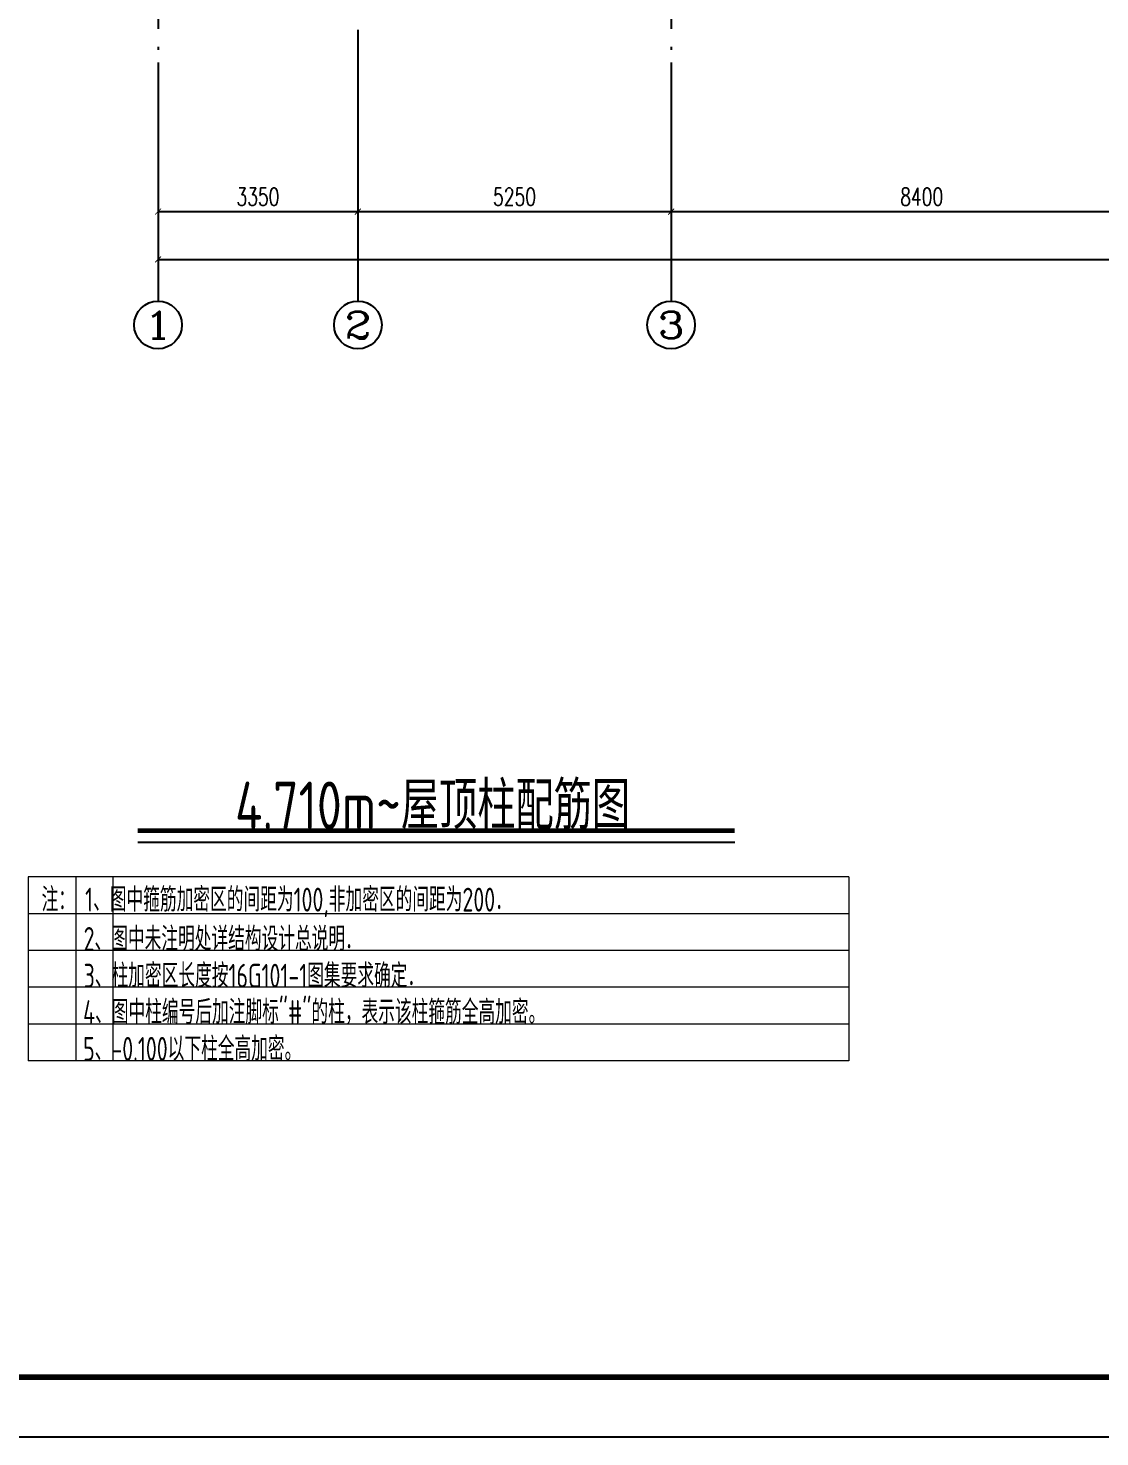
# Model space of a CAD drawing. Extents: x 169490 to 7584583, y -2399407 to 1374371.
# Drawn here: x 464380 to 482341, y 711545 to 735157 of the extents above; entities that cross this region are included whole.
import ezdxf
from ezdxf.enums import TextEntityAlignment as Align

# ---------------------------------------------------------------- set-up
doc = ezdxf.new("R2010")
doc.units = 0
doc.header["$LTSCALE"] = 100
doc.linetypes.add('D3轴线点划线', pattern=[18.5, 12, -3, 0.5, -3])
doc.layers.get('0').update_dxf_attribs({"linetype": 'CONTINUOUS'})
doc.layers.get('DEFPOINTS').update_dxf_attribs({"linetype": 'CONTINUOUS'})
for name, color, linetype in [('AXIS', 3, 'CONTINUOUS'), ('AXIS_TEXT', 4, 'CONTINUOUS'), ('C-AXIS(轴号)', 3, 'CONTINUOUS'), ('C-AXIS-T(字)', 7, 'CONTINUOUS'), ('C-DOTE', 8, 'D3轴线点划线'), ('S-0-TEXT', 7, 'CONTINUOUS'), ('图框', 140, 'CONTINUOUS'), ('文字', 7, 'CONTINUOUS'), ('门编号', 6, 'CONTINUOUS')]:
    doc.layers.add(name, color=color, linetype=linetype)
doc.layers.add('S-1-TEXT', color=7, linetype='CONTINUOUS', lineweight=18)
doc.styles.add('_TCH_AXIS', font='COMPLEX', dxfattribs={"bigfont": 'GBCBIG'})
doc.styles.add('_TCH_DIM_T3', font='SIMPLEX.shx', dxfattribs={"width": 0.705882, "bigfont": 'GBCBIG.shx'})
doc.styles.add('COMPLEX', font='COMPLEX')
doc.styles.add('TSSD_REIN', font='tssdeng.shx', dxfattribs={"width": 0.7, "bigfont": 'hztxt.shx'})
doc.dimstyles.new('_TCH_ARCH&&100', dxfattribs={"dimtxt": 297.5, "dimasz": 100, "dimexe": 250, "dimexo": 300, "dimgap": 100, "dimtad": 1, "dimdec": 0, "dimzin": 0, "dimdsep": 46, "dimtxsty": '_TCH_DIM_T3', "dimblk": 'ARCHTICK', "dimcen": 0.09, "dimclrt": 7, "dimazin": 2, "dimtfac": 1, "dimtdec": 0, "dimtix": 1, "dimtmove": 2, "dimatfit": 3, "dimfxl": 1, "dimtolj": 1, "dimtzin": 0, "dimarcsym": 0})

# ---------------------------------------------------------------- blocks, each defined once
blk = doc.blocks.new('_ARCHTICK')
at = {"const_width": 0.15}
blk.add_lwpolyline([(-0.5, -0.5), (0.5, 0.5)], dxfattribs=at)
blk = doc.blocks.new('*D1645')
at = {"layer": 'AXIS', "color": 0, "lineweight": -2, "transparency": 16777216}
for p, q in [((466556, 734282), (466556, 731032)), ((538456, 734282), (538456, 731032)), ((466556, 731282), (538456, 731282))]:
    blk.add_line(p, q, dxfattribs=at)
at = {"layer": 'DEFPOINTS', "color": 0, "transparency": 16777216}
for p in [(466556, 734582), (538456, 734582), (538456, 731282)]:
    blk.add_point(p, dxfattribs=at)
at = {"layer": 'AXIS', "color": 0, "lineweight": -2, "transparency": 16777216, "xscale": 100, "yscale": 100, "zscale": 100, "rotation": 180}
blk.add_blockref('_ARCHTICK', (466556, 731282), dxfattribs=at)
at = {"layer": 'AXIS', "color": 0, "lineweight": -2, "transparency": 16777216, "xscale": 100, "yscale": 100, "zscale": 100}
blk.add_blockref('_ARCHTICK', (538456, 731282), dxfattribs=at)
at = {"layer": 'AXIS', "color": 7, "transparency": 16777216, "insert": (502506, 731531), "char_height": 297.5, "attachment_point": 5, "style": '_TCH_DIM_T3'}
blk.add_mtext('\\A1;71900', dxfattribs=at)
blk = doc.blocks.new('*D1646')
at = {"layer": 'AXIS', "color": 0, "lineweight": -2, "transparency": 16777216}
for p, q in [((466556, 734282), (466556, 731832)), ((469906, 734282), (469906, 731832)), ((466556, 732082), (469906, 732082))]:
    blk.add_line(p, q, dxfattribs=at)
at = {"layer": 'DEFPOINTS', "color": 0, "transparency": 16777216}
for p in [(466556, 734582), (469906, 734582), (469906, 732082)]:
    blk.add_point(p, dxfattribs=at)
at = {"layer": 'AXIS', "color": 0, "lineweight": -2, "transparency": 16777216, "xscale": 100, "yscale": 100, "zscale": 100, "rotation": 180}
blk.add_blockref('_ARCHTICK', (466556, 732082), dxfattribs=at)
at = {"layer": 'AXIS', "color": 0, "lineweight": -2, "transparency": 16777216, "xscale": 100, "yscale": 100, "zscale": 100}
blk.add_blockref('_ARCHTICK', (469906, 732082), dxfattribs=at)
at = {"layer": 'AXIS', "color": 7, "transparency": 16777216, "insert": (468231, 732331), "char_height": 297.5, "attachment_point": 5, "style": '_TCH_DIM_T3'}
blk.add_mtext('\\A1;3350', dxfattribs=at)
blk = doc.blocks.new('*D1647')
at = {"layer": 'AXIS', "color": 0, "lineweight": -2, "transparency": 16777216}
for p, q in [((469906, 734282), (469906, 731832)), ((475156, 734282), (475156, 731832)), ((469906, 732082), (475156, 732082))]:
    blk.add_line(p, q, dxfattribs=at)
at = {"layer": 'DEFPOINTS', "color": 0, "transparency": 16777216}
for p in [(469906, 734582), (475156, 734582), (475156, 732082)]:
    blk.add_point(p, dxfattribs=at)
at = {"layer": 'AXIS', "color": 0, "lineweight": -2, "transparency": 16777216, "xscale": 100, "yscale": 100, "zscale": 100, "rotation": 180}
blk.add_blockref('_ARCHTICK', (469906, 732082), dxfattribs=at)
at = {"layer": 'AXIS', "color": 0, "lineweight": -2, "transparency": 16777216, "xscale": 100, "yscale": 100, "zscale": 100}
blk.add_blockref('_ARCHTICK', (475156, 732082), dxfattribs=at)
at = {"layer": 'AXIS', "color": 7, "transparency": 16777216, "insert": (472531, 732331), "char_height": 297.5, "attachment_point": 5, "style": '_TCH_DIM_T3'}
blk.add_mtext('\\A1;5250', dxfattribs=at)
blk = doc.blocks.new('*D1648')
at = {"layer": 'AXIS', "color": 0, "lineweight": -2, "transparency": 16777216}
for p, q in [((475156, 734282), (475156, 731832)), ((483556, 734282), (483556, 731832)), ((475156, 732082), (483556, 732082))]:
    blk.add_line(p, q, dxfattribs=at)
at = {"layer": 'DEFPOINTS', "color": 0, "transparency": 16777216}
for p in [(475156, 734582), (483556, 734582), (483556, 732082)]:
    blk.add_point(p, dxfattribs=at)
at = {"layer": 'AXIS', "color": 0, "lineweight": -2, "transparency": 16777216, "xscale": 100, "yscale": 100, "zscale": 100, "rotation": 180}
blk.add_blockref('_ARCHTICK', (475156, 732082), dxfattribs=at)
at = {"layer": 'AXIS', "color": 0, "lineweight": -2, "transparency": 16777216, "xscale": 100, "yscale": 100, "zscale": 100}
blk.add_blockref('_ARCHTICK', (483556, 732082), dxfattribs=at)
at = {"layer": 'AXIS', "color": 7, "transparency": 16777216, "insert": (479356, 732331), "char_height": 297.5, "attachment_point": 5, "style": '_TCH_DIM_T3'}
blk.add_mtext('\\A1;8400', dxfattribs=at)
blk = doc.blocks.new('_AXISO')
blk.add_circle((0, 0), 0.5)
at = {"layer": 'AXIS_TEXT', "style": 'COMPLEX', "width": 1.041667}
blk.add_attdef('A', text='', height=0.56, dxfattribs=at).set_placement((-0.25, -0.28), (0.25, -0.28), align=Align.FIT)

msp = doc.modelspace()

# ---------------------------------------------------------------- linework, layer by layer
at = {"ltscale": 10}
msp.add_lwpolyline([(549442.9, 769944.8), (454837.9, 769944.8), (454837.9, 712544.8), (549442.9, 712544.8)], close=True, dxfattribs=at)
at = {"layer": 'C-AXIS(轴号)'}
for p, q in [((466555.9, 734582.5), (466555.9, 730582.5)), ((469905.9, 734582.5), (469905.9, 730582.5)), ((475155.9, 734582.5), (475155.9, 730582.5))]:
    msp.add_line(p, q, dxfattribs=at)
at = {"layer": 'C-DOTE'}
for p, q in [((466555.9, 751146.4), (466555.9, 734582.5)), ((475155.9, 751146.4), (475155.9, 734582.5)), ((469905.9, 744382.3), (469905.9, 734582.5))]:
    msp.add_line(p, q, dxfattribs=at)
at = {"layer": 'S-1-TEXT', "color": 8}
for p, q in [((478134.5, 720929.4), (464379.6, 720929.4)), ((464379.6, 720929.4), (464379.6, 717846.2)), ((465180.5, 720929.4), (465180.5, 717846.2)), ((465798, 720929.4), (465798, 717846.2)), ((478134.5, 720312.7), (464379.6, 720312.7)), ((478134.5, 719696.1), (464379.6, 719696.1)), ((478134.5, 719696.1), (464379.6, 719696.1)), ((478134.5, 719696.1), (464379.6, 719696.1)), ((478134.5, 719079.5), (464379.6, 719079.5)), ((478134.5, 718462.8), (464379.6, 718462.8)), ((478134.5, 717846.2), (464379.6, 717846.2))]:
    msp.add_line(p, q, dxfattribs=at)
msp.add_lwpolyline([(478134.5, 720929.4), (478134.5, 717846.2)], dxfattribs=at)
at = {"layer": '图框'}
msp.add_lwpolyline([(452337.9, 711544.8), (557437.9, 711544.8), (557437.9, 770944.8), (452337.9, 770944.8)], close=True, dxfattribs=at)
at = {"layer": '图框', "const_width": 100}
msp.add_lwpolyline([(454837.9, 712544.8), (556437.9, 712544.8), (556437.9, 769944.8), (454837.9, 769944.8)], close=True, dxfattribs=at)
at = {"layer": '文字'}
msp.add_line((466217, 721510.7), (476221.5, 721510.7), dxfattribs=at)
at = {"layer": '文字', "const_width": 75}
msp.add_lwpolyline([(466217, 721706.5), (476221.5, 721706.5)], dxfattribs=at)

# ---------------------------------------------------------------- block references
at = {"layer": 'C-AXIS(轴号)'}
ref = msp.add_blockref('_AXISO', (466555.9, 730182.5), dxfattribs=dict(at, xscale=800, yscale=800, zscale=800))
ref.add_attrib('A', '1', dxfattribs={"layer": 'C-AXIS-T(字)', "height": 452.5, "style": '_TCH_AXIS', "width": 2.333333}).set_placement((466329.6, 729956.2), (466782.1, 729956.2), align=Align.FIT)
ref = msp.add_blockref('_AXISO', (469905.9, 730182.5), dxfattribs=dict(at, xscale=800, yscale=800, zscale=800))
ref.add_attrib('A', '2', dxfattribs={"layer": 'C-AXIS-T(字)', "height": 452.5, "style": '_TCH_AXIS', "width": 1.5}).set_placement((469679.6, 729956.2), (470132.1, 729956.2), align=Align.FIT)
ref = msp.add_blockref('_AXISO', (475155.9, 730182.5), dxfattribs=dict(at, xscale=800, yscale=800, zscale=800))
ref.add_attrib('A', '3', dxfattribs={"layer": 'C-AXIS-T(字)', "height": 452.5, "style": '_TCH_AXIS', "width": 1.5}).set_placement((474929.6, 729956.2), (475382.1, 729956.2), align=Align.FIT)

# ---------------------------------------------------------------- texts
at = {"layer": 'S-0-TEXT', "style": 'TSSD_REIN', "width": 0.7}
for s, p in [('注： 1、图中箍筋加密区的间距为100,非加密区的间距为200．', (464604, 720349.4, -2339.2)), ('2、图中未注明处详结构设计总说明．', (465308.8, 719690.6, 27253.5)), ('3、柱加密区长度按16G101-1图集要求确定．', (465308.8, 719073.9, 27253.5)), ('4、图中柱编号后加注脚标"#"的柱，表示该柱箍筋全高加密。', (465300.3, 718464.7, 28423.1)), ('5、-0.100以下柱全高加密。', (465300.3, 717848.1, 28423.1))]:
    msp.add_text(s, height=400, rotation=359.99983, dxfattribs=at).set_placement(p)
at = {"layer": '门编号', "color": 7, "style": 'TSSD_REIN', "width": 0.8}
msp.add_text('4.710m~屋顶柱配筋图', height=800, dxfattribs=at).set_placement((471156.9, 722169.3), align=Align.MIDDLE)

# ---------------------------------------------------------------- dimensions: what is measured, and where the dimension line sits
at = {"layer": 'AXIS'}
for p1, p2, distance, picture, middle in [((466555.9, 734582.5), (538455.9, 734582.5), -3300, '*D1645', (502505.9, 731531.2)), ((466555.9, 734582.5), (469905.9, 734582.5), -2500, '*D1646', (468230.9, 732331.2)), ((469905.9, 734582.5), (475155.9, 734582.5), -2500, '*D1647', (472530.9, 732331.2)), ((475155.9, 734582.5), (483555.9, 734582.5), -2500, '*D1648', (479355.9, 732331.2))]:
    dim = msp.add_aligned_dim(p1=p1, p2=p2, distance=distance, dimstyle='_TCH_ARCH&&100', dxfattribs=at)
    dim.commit()
    dim.dimension.update_dxf_attribs({"geometry": picture, "text_midpoint": middle})

doc.saveas('drawing.dxf')
